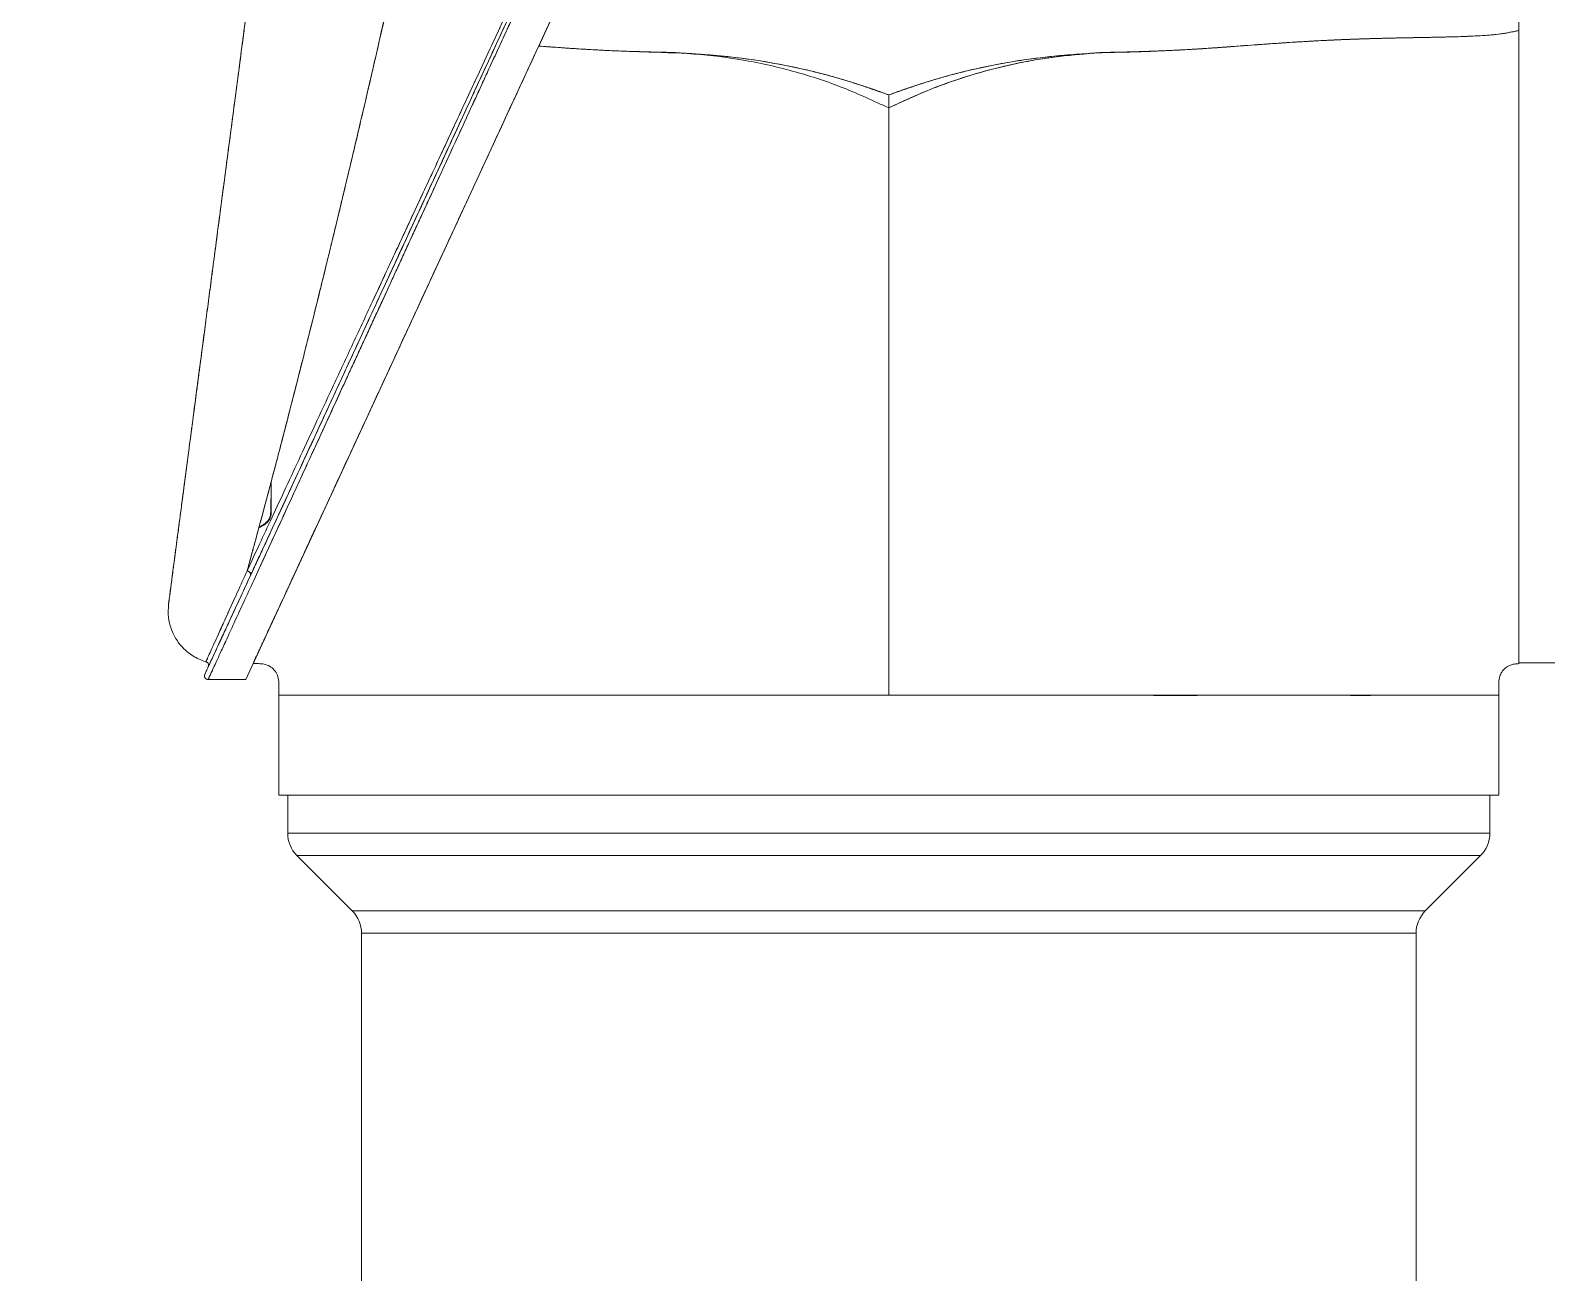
# Model space of a CAD drawing. Header units: millimetres. Extents: x 54 to 415, y 5 to 258.
# Drawn here: x 101.22 to 110.83, y 195.37 to 203.24 of the extents above; entities that cross this region are included whole.
import ezdxf

# ---------------------------------------------------------------- set-up
doc = ezdxf.new("R2010")
doc.units = ezdxf.units.MM
doc.linetypes.add('CENTERX2', pattern=[20.32, 12.7, -2.54, 2.54, -2.54])

msp = doc.modelspace()

# ---------------------------------------------------------------- linework, layer by layer
at = {"color": 7, "linetype": 'Continuous', "lineweight": 15}
for p, q in [((102.58543, 199.12573), (106.256, 207.05814)), ((104.4427, 203.13944), (106.21016, 206.95907)), ((110.65498, 199.23272), (110.65498, 206.95209)), ((104.12079, 203.0924), (104.05624, 202.95375)), ((104.05624, 202.95375), (104.12077, 203.09239)), ((104.4427, 203.13944), (104.44262, 203.13927)), ((104.44262, 203.13927), (104.4427, 203.13944)), ((107.92704, 203.0924), (107.9241, 203.09179)), ((102.74657, 200.37579), (102.74696, 200.31824)), ((102.74696, 200.31825), (102.74669, 200.37814)), ((102.74696, 200.17619), (102.74696, 200.31825)), ((102.74696, 200.31824), (102.74696, 200.17619)), ((110.65498, 199.2324), (111.00831, 199.2324)), ((102.34736, 199.12573), (102.58543, 199.12573)), ((102.79498, 199.0266), (102.79498, 198.3924)), ((102.79498, 199.02573), (102.80836, 199.02573)), ((102.80836, 199.02573), (102.79498, 199.02573)), ((102.80836, 199.02573), (102.80871, 199.02573)), ((102.80871, 199.02573), (102.80836, 199.02573)), ((102.80871, 199.02573), (102.83936, 199.02573)), ((102.83936, 199.02573), (102.80871, 199.02573)), ((102.85372, 199.02603), (102.83936, 199.02573)), ((102.83936, 199.02573), (102.85372, 199.02573)), ((102.91677, 199.02573), (102.85372, 199.02603)), ((102.85372, 199.02573), (102.91677, 199.02573)), ((102.91751, 199.02573), (102.91677, 199.02573)), ((102.91677, 199.02573), (102.93026, 199.02565)), ((102.93026, 199.02565), (102.91751, 199.02573)), ((103.15066, 199.02573), (103.31301, 199.02573)), ((103.15616, 199.02573), (103.15066, 199.02573)), ((103.31301, 199.02573), (103.15616, 199.02573)), ((103.31301, 199.02573), (103.34855, 199.02573)), ((103.34855, 199.02573), (103.31301, 199.02573)), ((103.34855, 199.02573), (103.50327, 199.02573)), ((103.50327, 199.02573), (103.34855, 199.02573)), ((103.91644, 199.02573), (104.05701, 199.02573)), ((104.05701, 199.02573), (103.91644, 199.02573)), ((104.05701, 199.02573), (104.1762, 199.02573)), ((104.1762, 199.02573), (104.05701, 199.02573)), ((104.1762, 199.02573), (104.36407, 199.02573)), ((104.36407, 199.02573), (104.1762, 199.02573)), ((104.36407, 199.02573), (104.45667, 199.02573)), ((104.45667, 199.02573), (104.36407, 199.02573)), ((104.66869, 199.02573), (104.45667, 199.02573)), ((105.01333, 199.02573), (104.66869, 199.02573)), ((105.01333, 199.02573), (105.33917, 199.02573)), ((105.01498, 199.02573), (105.01333, 199.02573)), ((105.33917, 199.02573), (105.01498, 199.02573)), ((105.33917, 199.02573), (105.35176, 199.02573)), ((105.35176, 199.02573), (105.33917, 199.02573)), ((105.35176, 199.02573), (105.67381, 199.02573)), ((105.67381, 199.02573), (105.35176, 199.02573)), ((105.67381, 199.02573), (105.67602, 199.02573)), ((105.67602, 199.02573), (105.67381, 199.02573)), ((105.67602, 199.02573), (105.72928, 199.02573)), ((105.72928, 199.02573), (105.67602, 199.02573)), ((105.72928, 199.02573), (106.08711, 199.02573)), ((106.08711, 199.02573), (105.72928, 199.02573)), ((106.08711, 199.02573), (106.30903, 199.02573)), ((106.30903, 199.02573), (106.08711, 199.02573)), ((106.30903, 199.02573), (106.31235, 199.02573)), ((106.31235, 199.02573), (106.30903, 199.02573)), ((106.31235, 199.02573), (106.47911, 199.02573)), ((106.47911, 199.02573), (106.31235, 199.02573)), ((106.47911, 199.02573), (106.66164, 199.02573)), ((106.66164, 199.02573), (106.47911, 199.02573)), ((106.84418, 199.02573), (106.66164, 199.02573)), ((106.66164, 199.02573), (106.84418, 199.02573)), ((107.01094, 199.02573), (106.84418, 199.02573)), ((106.84418, 199.02573), (107.01094, 199.02573)), ((107.01425, 199.02573), (107.01094, 199.02573)), ((107.01094, 199.02573), (107.01425, 199.02573)), ((107.23617, 199.02573), (107.01425, 199.02573)), ((107.01425, 199.02573), (107.23617, 199.02573)), ((107.59401, 199.02573), (107.23617, 199.02573)), ((107.23617, 199.02573), (107.59401, 199.02573)), ((107.64727, 199.02573), (107.59401, 199.02573)), ((107.59401, 199.02573), (107.64727, 199.02573)), ((107.64947, 199.02573), (107.64727, 199.02573)), ((107.64727, 199.02573), (107.64947, 199.02573)), ((107.97153, 199.02573), (107.64947, 199.02573)), ((107.64947, 199.02573), (107.97153, 199.02573)), ((107.98412, 199.02573), (107.97153, 199.02573)), ((107.97153, 199.02573), (107.98412, 199.02573)), ((108.30831, 199.02573), (107.98412, 199.02573)), ((107.98412, 199.02573), (108.30996, 199.02573)), ((108.30996, 199.02573), (108.30831, 199.02573)), ((108.95922, 199.02573), (108.86662, 199.02627)), ((108.86662, 199.02573), (108.95922, 199.02573)), ((109.14709, 199.02573), (108.95922, 199.02573)), ((108.95922, 199.02573), (109.14709, 199.02573)), ((109.26627, 199.02573), (109.14709, 199.02573)), ((109.14709, 199.02573), (109.26627, 199.02573)), ((109.40685, 199.02573), (109.26627, 199.02573)), ((109.26627, 199.02573), (109.40685, 199.02573)), ((109.52154, 199.02573), (109.40685, 199.02573)), ((109.82002, 199.02573), (109.97474, 199.02573)), ((109.97507, 199.02573), (109.97474, 199.02573)), ((109.97474, 199.02573), (110.01028, 199.02573)), ((110.01028, 199.02573), (109.97507, 199.02573)), ((110.16713, 199.02573), (110.01028, 199.02573)), ((110.01028, 199.02573), (110.17263, 199.02573)), ((110.17263, 199.02573), (110.16713, 199.02573)), ((110.40577, 199.02573), (110.39303, 199.02565)), ((110.39303, 199.02565), (110.40652, 199.02573)), ((110.40652, 199.02573), (110.40577, 199.02573)), ((110.40652, 199.02573), (110.46957, 199.02573)), ((110.48393, 199.02573), (110.46957, 199.02603)), ((110.46957, 199.02573), (110.48393, 199.02573)), ((110.51457, 199.02573), (110.48393, 199.02573)), ((110.48393, 199.02573), (110.51457, 199.02573)), ((110.51493, 199.02573), (110.51457, 199.02573)), ((110.51457, 199.02573), (110.51493, 199.02573)), ((110.52831, 199.02573), (110.51493, 199.02573)), ((110.51493, 199.02573), (110.52831, 199.02573)), ((110.52831, 198.3924), (110.52831, 199.0266)), ((102.79529, 198.3924), (110.528, 198.3924)), ((102.85164, 198.3924), (102.85164, 198.15191)), ((102.85164, 198.3924), (110.47164, 198.3924)), ((110.47164, 198.15191), (110.47164, 198.3924)), ((102.85164, 198.15191), (110.47164, 198.15191)), ((102.91022, 198.01049), (103.26107, 197.65965)), ((110.41307, 198.01049), (102.91211, 198.01049)), ((110.06222, 197.65965), (110.41307, 198.01049)), ((110.06222, 197.65965), (103.26292, 197.65965)), ((103.31964, 197.51822), (103.31964, 180.33324)), ((103.31964, 197.51822), (110.00364, 197.51822)), ((110.00364, 180.33324), (110.00364, 197.51822))]:
    msp.add_line(p, q, dxfattribs=at)
at = {"color": 7, "linetype": 'Continuous', "lineweight": 15, "flags": 128}
msp.add_lwpolyline([(106.66164, 200.79835), (106.66164, 200.58626), (106.66163, 200.34611), (106.66164, 200.11158), (106.66164, 200.07925), (106.66164, 200.04656), (106.66164, 200.01349), (106.66164, 199.98005), (106.66164, 199.94623), (106.66164, 199.91204), (106.66166, 199.70534), (106.66168, 199.52603), (106.66169, 199.37413), (106.66169, 199.24964), (106.66168, 199.15255), (106.66166, 199.08287), (106.66165, 199.0406), (106.66165, 199.02974), (106.66164, 199.02688), (106.66164, 199.02609), (106.66164, 199.02586), (106.66164, 199.02573)], dxfattribs=at)
at = {"color": 7, "linetype": 'CENTERX2', "lineweight": 0}
msp.add_circle((115.70831, 174.75907), 62.01667, dxfattribs=at)
at = {"color": 7, "linetype": 'Continuous', "lineweight": 15}
msp.add_circle((115.70831, 174.75907), 56.66667, dxfattribs=at)
for centre, radius, start, end in [((102.74696, 200.30875), 0.13257, 268.618017, 270.00006), ((102.34751, 199.14907), 0.02333, 155.168571, 270), ((103.05164, 198.15191), 0.2, 180, 225), ((110.27164, 198.15191), 0.2, 315, 0), ((103.11964, 197.51822), 0.2, 0, 45), ((110.20364, 197.51822), 0.2, 135, 180)]:
    msp.add_arc(centre, radius, start, end, dxfattribs=at)
for points, knots in [([(105.97574, 207.04553), (105.97498, 207.0439), (105.97347, 207.04064), (105.96131, 207.01434), (105.94195, 206.97252), (105.91476, 206.91375), (105.88005, 206.83875), (105.83793, 206.74773), (105.78858, 206.64108), (105.73222, 206.51928), (105.6691, 206.38287), (105.59947, 206.23238), (105.52364, 206.06851), (105.43645, 205.88008), (105.33689, 205.66494), (105.22427, 205.42155), (105.10501, 205.16381), (104.9799, 204.89345), (104.8497, 204.61208), (104.71519, 204.32139), (104.57723, 204.02323), (104.4366, 203.71934), (104.29426, 203.41172), (104.15103, 203.10219), (104.0078, 202.79266), (103.86545, 202.48503), (103.72483, 202.18114), (103.58687, 201.88299), (103.45236, 201.59231), (103.32216, 201.31093), (103.19705, 201.04056), (103.07779, 200.78283), (102.96517, 200.53945), (102.86562, 200.3243), (102.77842, 200.13587), (102.7026, 199.972), (102.63297, 199.82152), (102.56984, 199.68511), (102.51349, 199.56332), (102.46413, 199.45666), (102.42202, 199.36565), (102.38731, 199.29065), (102.36012, 199.23188), (102.34076, 199.19005), (102.3286, 199.16376), (102.32709, 199.1605), (102.32633, 199.15887)], [0, 0, 0, 0, 0.0198086, 0.0396563, 0.0595169, 0.0794327, 0.0994376, 0.1195034, 0.1396681, 0.1599611, 0.1803482, 0.2008618, 0.2215253, 0.2422969, 0.2673997, 0.2927058, 0.3181682, 0.3438171, 0.3695967, 0.3955079, 0.4215444, 0.4476415, 0.473816, 0.5, 0.5261858, 0.5523612, 0.5784583, 0.6044939, 0.6304033, 0.6561847, 0.6818344, 0.7072968, 0.7326021, 0.7577031, 0.7784771, 0.7991405, 0.8196518, 0.8400412, 0.8603342, 0.8804966, 0.9005647, 0.9205697, 0.9404831, 0.9603461, 0.9801926, 1, 1, 1, 1]), ([(102.32633, 199.15887), (102.32709, 199.1605), (102.3286, 199.16376), (102.34077, 199.19005), (102.36012, 199.23188), (102.38732, 199.29065), (102.42202, 199.36565), (102.46414, 199.45667), (102.51349, 199.56332), (102.56985, 199.68512), (102.63297, 199.82153), (102.7026, 199.97202), (102.77843, 200.13588), (102.86562, 200.32431), (102.96518, 200.53946), (103.0778, 200.78285), (103.19706, 201.04059), (103.32217, 201.31095), (103.45237, 201.59232), (103.58688, 201.88301), (103.72485, 202.18117), (103.86547, 202.48506), (104.00781, 202.79268), (104.15104, 203.10221), (104.29427, 203.41174), (104.43662, 203.71937), (104.57724, 204.02326), (104.7152, 204.32141), (104.84971, 204.61209), (104.97991, 204.89347), (105.10502, 205.16384), (105.22428, 205.42157), (105.3369, 205.66495), (105.43645, 205.8801), (105.52365, 206.06853), (105.59947, 206.23239), (105.66911, 206.38288), (105.73223, 206.51929), (105.78859, 206.64108), (105.83794, 206.74774), (105.88005, 206.83875), (105.91476, 206.91375), (105.94195, 206.97252), (105.96131, 207.01435), (105.97347, 207.04064), (105.97498, 207.0439), (105.97574, 207.04553)], [0, 0, 0, 0, 0.0198086, 0.0396563, 0.0595169, 0.0794327, 0.0994376, 0.1195034, 0.1396681, 0.1599611, 0.1803482, 0.2008618, 0.2215253, 0.2422969, 0.2673997, 0.2927058, 0.3181682, 0.3438171, 0.3695967, 0.3955079, 0.4215444, 0.4476415, 0.473816, 0.5, 0.5261858, 0.5523612, 0.5784583, 0.6044939, 0.6304033, 0.6561847, 0.6818344, 0.7072968, 0.7326021, 0.7577031, 0.7784771, 0.7991405, 0.8196518, 0.8400412, 0.8603342, 0.8804966, 0.9005647, 0.9205697, 0.9404831, 0.9603461, 0.9801926, 1, 1, 1, 1]), ([(104.17221, 203.0924), (104.18937, 203.12969), (104.22138, 203.19929), (104.26592, 203.29614), (104.30364, 203.37813), (104.34183, 203.46113), (104.38626, 203.55772), (104.43767, 203.66948), (104.49347, 203.79077), (104.54598, 203.90492), (104.59612, 204.01398), (104.64111, 204.11181), (104.6846, 204.20635), (104.72658, 204.29761), (104.76706, 204.38558), (104.80604, 204.47028), (104.86566, 204.59985), (104.94414, 204.77052), (105.03913, 204.97705), (105.12989, 205.17427), (105.21838, 205.36663), (105.3045, 205.55391), (105.38643, 205.73198), (105.46863, 205.91063), (105.54995, 206.08745), (105.62905, 206.2594), (105.70066, 206.41503), (105.76472, 206.55433), (105.82124, 206.67719), (105.86567, 206.77376), (105.90015, 206.84873), (105.9267, 206.90646), (105.94901, 206.95495), (105.96876, 206.99787), (105.9844, 207.03187), (105.99495, 207.05482), (105.99626, 207.05765), (105.99691, 207.05907)], [0, 0, 0, 0, 0.0188079, 0.0350982, 0.0488707, 0.0602276, 0.0770744, 0.0977925, 0.116988, 0.1389016, 0.1562483, 0.1731198, 0.1895164, 0.2054379, 0.2208847, 0.2358567, 0.2503541, 0.2900794, 0.3282382, 0.3648346, 0.4023529, 0.441114, 0.4787513, 0.5152736, 0.5597545, 0.603133, 0.6454312, 0.6878602, 0.729559, 0.7705564, 0.8005074, 0.8302289, 0.859734, 0.8890359, 0.9261406, 0.963119, 1, 1, 1, 1]), ([(105.99691, 207.05907), (105.99655, 207.05827), (105.99581, 207.05668), (105.98988, 207.04379), (105.98041, 207.0232), (105.96527, 206.99028), (105.94254, 206.94089), (105.90994, 206.87002), (105.86959, 206.78227), (105.82124, 206.67719), (105.76472, 206.55433), (105.70606, 206.42679), (105.64736, 206.2992), (105.59036, 206.1753), (105.52877, 206.04141), (105.46626, 205.90549), (105.4034, 205.76887), (105.34072, 205.63263), (105.27435, 205.48834), (105.20581, 205.33932), (105.14637, 205.21009), (105.09734, 205.10353), (105.05809, 205.01823), (105.01763, 204.93029), (104.97596, 204.8397), (104.93308, 204.74646), (104.88899, 204.65059), (104.84051, 204.54519), (104.78689, 204.42866), (104.72739, 204.29936), (104.66457, 204.16281), (104.59843, 204.019), (104.53244, 203.87549), (104.47245, 203.74508), (104.41852, 203.62785), (104.37008, 203.52255), (104.3241, 203.42259), (104.27859, 203.32369), (104.22856, 203.21492), (104.19204, 203.13552), (104.17221, 203.0924)], [0, 0, 0, 0, 0.0276536, 0.0553584, 0.0831266, 0.1109703, 0.150078, 0.1895562, 0.2294361, 0.270431, 0.3121287, 0.3545579, 0.3861821, 0.4184114, 0.4512556, 0.4847237, 0.5132626, 0.5424863, 0.5723993, 0.6030057, 0.6323053, 0.6481609, 0.6643189, 0.6807795, 0.6975432, 0.7146103, 0.731981, 0.7496558, 0.7713507, 0.7940927, 0.8178821, 0.8427192, 0.8686045, 0.891674, 0.9093658, 0.9282732, 0.9451023, 0.9599585, 0.9782578, 1, 1, 1, 1]), ([(102.6156, 199.784), (102.6292, 199.81338), (102.65643, 199.87223), (102.7005, 199.96746), (102.74831, 200.0708), (102.80028, 200.18311), (102.85651, 200.30463), (102.91709, 200.43553), (102.9821, 200.57604), (103.05168, 200.7264), (103.12575, 200.88647), (103.20432, 201.05627), (103.28742, 201.23586), (103.38087, 201.4378), (103.48512, 201.66309), (103.60146, 201.91451), (103.72227, 202.1756), (103.8472, 202.44558), (103.97606, 202.72406), (104.10727, 203.00762), (104.24058, 203.29572), (104.37408, 203.58421), (104.50712, 203.87174), (104.63844, 204.15551), (104.76698, 204.4333), (104.89166, 204.70275), (105.01142, 204.96155), (105.12577, 205.20869), (105.2274, 205.42831), (105.31733, 205.62265), (105.39634, 205.79342), (105.46974, 205.95202), (105.53753, 206.09853), (105.59971, 206.23291), (105.65607, 206.35471), (105.70678, 206.4643), (105.75198, 206.56198), (105.79168, 206.64777), (105.82615, 206.72225), (105.85563, 206.78596), (105.8818, 206.84253), (105.90408, 206.89069), (105.92158, 206.9285), (105.93349, 206.95423), (105.94068, 206.96977), (105.94155, 206.97166), (105.94199, 206.9726)], [0, 0, 0, 0, 0.01578204, 0.03161458, 0.047527, 0.06494125, 0.08241982, 0.0999994, 0.11912876, 0.13832882, 0.15764442, 0.17849225, 0.19940737, 0.2204433, 0.24739207, 0.27442996, 0.30230123, 0.33087284, 0.35954744, 0.38923904, 0.41890579, 0.44888288, 0.47899494, 0.50907835, 0.53904239, 0.56884091, 0.59829983, 0.6272614, 0.65608922, 0.67916429, 0.70207557, 0.7249023, 0.74650169, 0.76795481, 0.78933357, 0.80931569, 0.82918297, 0.84899788, 0.86734507, 0.8856135, 0.9038552, 0.92397888, 0.94404941, 0.96328079, 0.98163719, 1, 1, 1, 1]), ([(105.94199, 206.9726), (105.94169, 206.97195), (105.94108, 206.97064), (105.93616, 206.96001), (105.92808, 206.94254), (105.91624, 206.91695), (105.90036, 206.88264), (105.88026, 206.8392), (105.85564, 206.78599), (105.82616, 206.72228), (105.7917, 206.6478), (105.75201, 206.56203), (105.7068, 206.46434), (105.65255, 206.3471), (105.58795, 206.20749), (105.51101, 206.04121), (105.42627, 205.85808), (105.33371, 205.65806), (105.23321, 205.44087), (105.12582, 205.20878), (105.01147, 204.96167), (104.89172, 204.70289), (104.76703, 204.43342), (104.6385, 204.15565), (104.50718, 203.87186), (104.37415, 203.58437), (104.24066, 203.29588), (104.10734, 203.00777), (103.98323, 202.73957), (103.86844, 202.49148), (103.76316, 202.26397), (103.66089, 202.04294), (103.56186, 201.82895), (103.46634, 201.62251), (103.37484, 201.42478), (103.28749, 201.23601), (103.2044, 201.05643), (103.12582, 200.88661), (103.05174, 200.72654), (102.98217, 200.57618), (102.91308, 200.42686), (102.84497, 200.27968), (102.77937, 200.13791), (102.71951, 200.00856), (102.66484, 199.8904), (102.63201, 199.81946), (102.61563, 199.78406)], [0, 0, 0, 0, 0.0152992, 0.0305932, 0.0459147, 0.0626307, 0.0793616, 0.0961494, 0.1143796, 0.1326481, 0.1510068, 0.1708102, 0.1906775, 0.2106712, 0.2363182, 0.2621097, 0.2887796, 0.3162284, 0.343907, 0.3727222, 0.4016878, 0.4311464, 0.4609406, 0.4909172, 0.5209876, 0.5511039, 0.581081, 0.6107434, 0.6404476, 0.6643431, 0.6881647, 0.7119829, 0.7345874, 0.757092, 0.779559, 0.8005831, 0.8214983, 0.842358, 0.861662, 0.8808622, 0.9000034, 0.9210724, 0.9420232, 0.9620285, 0.9810507, 1, 1, 1, 1]), ([(103.41416, 203.0924), (103.43765, 203.19527), (103.48327, 203.39511), (103.5482, 203.68451), (103.60797, 203.95345), (103.66249, 204.20127), (103.70209, 204.38325), (103.72887, 204.50745), (103.74474, 204.58132), (103.76033, 204.65416), (103.77565, 204.72594), (103.7907, 204.79665), (103.81206, 204.89735), (103.83921, 205.02592), (103.8768, 205.20501), (103.91734, 205.3995), (103.95972, 205.60437), (103.99608, 205.78154), (104.02722, 205.93437), (104.05395, 206.06621), (104.07884, 206.18944), (104.10442, 206.31642), (104.12994, 206.44337), (104.15453, 206.56576), (104.17725, 206.67867), (104.1973, 206.77803), (104.21386, 206.85957), (104.22561, 206.91693), (104.23299, 206.95251), (104.23391, 206.95689), (104.23437, 206.95907)], [0, 0, 0, 0, 0.0515288, 0.1000962, 0.145703, 0.1883501, 0.2280386, 0.2413485, 0.2545798, 0.2677325, 0.2808066, 0.2938024, 0.3067197, 0.3368558, 0.366558, 0.4107317, 0.4539156, 0.4961137, 0.5291749, 0.562016, 0.5946394, 0.6270474, 0.6699233, 0.7124263, 0.7545622, 0.8046451, 0.8542191, 0.9032953, 0.9518849, 1, 1, 1, 1]), ([(104.23437, 206.95907), (104.23391, 206.95686), (104.23297, 206.95241), (104.22549, 206.91628), (104.21357, 206.85804), (104.19677, 206.77526), (104.17642, 206.6744), (104.15337, 206.5598), (104.12843, 206.4356), (104.10491, 206.31864), (104.08445, 206.21707), (104.06824, 206.13673), (104.0512, 206.05246), (104.03333, 205.96431), (104.01463, 205.87236), (103.98875, 205.74561), (103.95431, 205.57801), (103.90969, 205.36255), (103.87228, 205.18332), (103.84411, 205.04919), (103.82655, 204.96582), (103.80856, 204.88071), (103.79014, 204.79388), (103.77129, 204.70537), (103.75202, 204.61521), (103.72479, 204.48835), (103.68826, 204.31956), (103.64097, 204.10325), (103.58983, 203.87146), (103.53486, 203.62455), (103.47604, 203.36316), (103.43521, 203.18399), (103.41417, 203.09239), (103.41417, 203.09239)], [0, 0, 0, 0, 0.0484842, 0.09744657, 0.14689916, 0.19685367, 0.24732142, 0.28978151, 0.33261192, 0.37581869, 0.3975683, 0.41941422, 0.44135717, 0.46339784, 0.48553692, 0.50777483, 0.55178247, 0.59683371, 0.64293305, 0.658696, 0.67457849, 0.69058067, 0.70670269, 0.72294469, 0.7393068, 0.75578853, 0.79129023, 0.8288707, 0.86853098, 0.91027191, 0.95409423, 0.99999851, 1, 1, 1, 1]), ([(102.91244, 205.79977), (102.91217, 205.79768), (102.91162, 205.79353), (102.90711, 205.75926), (102.89988, 205.70437), (102.8902, 205.63082), (102.87873, 205.5437), (102.86592, 205.44634), (102.8512, 205.33459), (102.8346, 205.20845), (102.81803, 205.08259), (102.80219, 204.96231), (102.78762, 204.85162), (102.77224, 204.73483), (102.75557, 204.60819), (102.73776, 204.47288), (102.72032, 204.34048), (102.70618, 204.23305), (102.69544, 204.15144), (102.68682, 204.08595), (102.67812, 204.01987), (102.66934, 203.9532), (102.66071, 203.88769), (102.64527, 203.77038), (102.62859, 203.64369), (102.61006, 203.50297), (102.59705, 203.40413), (102.58351, 203.30127), (102.56982, 203.19731), (102.55964, 203.11997), (102.55304, 203.06981), (102.55006, 203.04719), (102.54708, 203.02454), (102.5441, 203.00188), (102.54111, 202.97919), (102.53812, 202.95648), (102.53475, 202.93091), (102.53101, 202.90246), (102.52688, 202.87113), (102.52148, 202.83013), (102.50791, 202.72699), (102.48611, 202.56146), (102.46395, 202.39313), (102.44834, 202.27455), (102.4392, 202.20513), (102.43011, 202.13611), (102.42108, 202.06749), (102.4121, 201.99926), (102.39913, 201.90076), (102.38227, 201.77268), (102.36199, 201.61867), (102.34235, 201.46944), (102.32337, 201.32531), (102.30393, 201.17762), (102.28417, 201.02759), (102.26431, 200.87669), (102.24998, 200.76788), (102.24064, 200.6969), (102.2359, 200.66092), (102.23122, 200.62539), (102.22663, 200.59045), (102.22216, 200.55657), (102.21784, 200.52374), (102.21364, 200.49183), (102.20221, 200.40502), (102.18768, 200.29462), (102.17102, 200.16812), (102.15834, 200.0718), (102.14679, 199.98404), (102.13534, 199.89705), (102.12451, 199.81482), (102.11489, 199.74172), (102.10818, 199.69079), (102.10354, 199.65549), (102.10036, 199.63137), (102.09814, 199.61451), (102.0968, 199.60437), (102.09665, 199.60317), (102.09657, 199.60258)], [0, 0, 0, 0, 0.0270926, 0.0539161, 0.0806721, 0.1075636, 0.1306659, 0.1535975, 0.1764859, 0.1994588, 0.2226429, 0.2388903, 0.2550446, 0.2711481, 0.2876537, 0.3056419, 0.3229882, 0.3365398, 0.3441652, 0.3517699, 0.3593579, 0.3669333, 0.3745003, 0.3814662, 0.4061732, 0.4160841, 0.4269505, 0.4378543, 0.4488074, 0.4598219, 0.462186, 0.4645505, 0.4669155, 0.4692811, 0.4716474, 0.4740146, 0.4763827, 0.4796408, 0.4829013, 0.4861645, 0.4924327, 0.5150668, 0.5377274, 0.545039, 0.5523312, 0.5596076, 0.5668716, 0.574127, 0.5813772, 0.5984658, 0.615593, 0.6320627, 0.6485092, 0.6649739, 0.683917, 0.7027643, 0.7215802, 0.7264733, 0.7313679, 0.7362652, 0.7411665, 0.7460128, 0.7506665, 0.7553164, 0.7599637, 0.7891639, 0.8070567, 0.8248082, 0.8424743, 0.8601115, 0.8829941, 0.905394, 0.9272883, 0.9415584, 0.9568165, 0.9719012, 0.9859826, 1, 1, 1, 1]), ([(102.20901, 200.45669), (102.21706, 200.51782), (102.23319, 200.64034), (102.25971, 200.84179), (102.28767, 201.05417), (102.31313, 201.24755), (102.33538, 201.41653), (102.35432, 201.56041), (102.3745, 201.71368), (102.39597, 201.87672), (102.41834, 202.04666), (102.44178, 202.22474), (102.46632, 202.41109), (102.49175, 202.60425), (102.51709, 202.79673), (102.54226, 202.98796), (102.56902, 203.19119), (102.59726, 203.40569), (102.62664, 203.62885), (102.6553, 203.84659), (102.68602, 204.07993), (102.71815, 204.32394), (102.75076, 204.57168), (102.78082, 204.79995), (102.80813, 205.00739), (102.83249, 205.19249), (102.85375, 205.35397), (102.87179, 205.49094), (102.88662, 205.60362), (102.89618, 205.67622), (102.90209, 205.72108), (102.90562, 205.74794), (102.90856, 205.77026), (102.91077, 205.78701), (102.9122, 205.79789), (102.91236, 205.79914), (102.91244, 205.79977)], [0, 0, 0, 0, 0.0351147, 0.0703744, 0.1051618, 0.1400654, 0.1610714, 0.1819289, 0.20403, 0.2278727, 0.2517355, 0.2756919, 0.3020826, 0.3286806, 0.3549908, 0.380937, 0.4071498, 0.4388276, 0.4702647, 0.5016337, 0.5331082, 0.5742691, 0.6147602, 0.65466, 0.694537, 0.7340261, 0.7725045, 0.8108366, 0.8491301, 0.8872106, 0.9048248, 0.9224225, 0.9400369, 0.9600001, 0.979972, 1, 1, 1, 1]), ([(104.12077, 203.09239), (104.14102, 203.13597), (104.17843, 203.21649), (104.22991, 203.3272), (104.27216, 203.41796), (104.30901, 203.49704), (104.34222, 203.5683), (104.37376, 203.63594), (104.40179, 203.69605), (104.43366, 203.76447), (104.48893, 203.88327), (104.56609, 204.04906), (104.65639, 204.24299), (104.71344, 204.3655), (104.7409, 204.42447)], [0, 0, 0, 0, 0.0964499, 0.1782062, 0.2452684, 0.2978288, 0.3539792, 0.4039224, 0.448708, 0.4883361, 0.5571144, 0.7153787, 0.863006, 1, 1, 1, 1]), ([(104.7409, 204.42447), (104.72669, 204.39395), (104.69767, 204.33162), (104.65282, 204.23532), (104.60588, 204.13452), (104.55682, 204.02913), (104.50564, 203.91917), (104.45741, 203.81551), (104.4073, 203.70788), (104.35241, 203.59011), (104.28477, 203.44486), (104.2064, 203.27638), (104.15051, 203.15626), (104.12079, 203.0924)], [0, 0, 0, 0, 0.0710678, 0.1451063, 0.2221162, 0.3020981, 0.3850527, 0.4709803, 0.5354319, 0.626351, 0.7340857, 0.8586357, 1, 1, 1, 1]), ([(106.66164, 202.7475), (106.74728, 202.78753), (106.91892, 202.86776), (107.18832, 202.96042), (107.46311, 203.03148), (107.6916, 203.06979), (107.86895, 203.08652), (107.99532, 203.09856), (108.12458, 203.09987), (108.2525, 203.10375), (108.38001, 203.10818), (108.50545, 203.11409), (108.6397, 203.12197), (108.79032, 203.13251), (108.95205, 203.14455), (109.11966, 203.15693), (109.28134, 203.16749), (109.44312, 203.1763), (109.60152, 203.18301), (109.75116, 203.18764), (109.88758, 203.19084), (110.01567, 203.1932), (110.14164, 203.19554), (110.25309, 203.19804), (110.3468, 203.20147), (110.42546, 203.20552), (110.50467, 203.21193), (110.58198, 203.22081), (110.63162, 203.2333), (110.65498, 203.23918)], [0, 0, 0, 0, 0.0699422, 0.1401809, 0.210476, 0.2798395, 0.3113397, 0.3423322, 0.3737315, 0.4069564, 0.4370581, 0.4681574, 0.4999029, 0.5365872, 0.5799019, 0.619939, 0.6609727, 0.6998154, 0.7398535, 0.7783064, 0.8106195, 0.8408454, 0.873126, 0.9038691, 0.9233518, 0.9425251, 0.9621521, 0.9821897, 1, 1, 1, 1]), ([(110.65498, 203.23918), (110.61667, 203.23061), (110.54093, 203.21366), (110.422, 203.20537), (110.3031, 203.19959), (110.19985, 203.19694), (110.09945, 203.19488), (109.99947, 203.19306), (109.88898, 203.19094), (109.76618, 203.18809), (109.62607, 203.18406), (109.46286, 203.17739), (109.30167, 203.16891), (109.14788, 203.15888), (108.99363, 203.14789), (108.85035, 203.13716), (108.71288, 203.1272), (108.58775, 203.11894), (108.46739, 203.11248), (108.35666, 203.10769), (108.25795, 203.10427), (108.17891, 203.1021), (108.11926, 203.10068), (108.07981, 203.09979), (108.04111, 203.09906), (108.00204, 203.09819), (107.96279, 203.09516), (107.93623, 203.09327), (107.92405, 203.0924)], [0, 0, 0, 0, 0.042973, 0.08495207, 0.13039921, 0.1735442, 0.19815081, 0.24048301, 0.28315701, 0.31929562, 0.37513651, 0.43681687, 0.49835118, 0.55207835, 0.60576584, 0.66786856, 0.70957938, 0.75685959, 0.80533663, 0.8417075, 0.87836495, 0.91360227, 0.92838677, 0.94377909, 0.95685583, 0.97081612, 0.98661253, 1, 1, 1, 1]), ([(107.92704, 203.0924), (107.92713, 203.09241), (107.92733, 203.09245), (107.9278, 203.09251), (107.92895, 203.09263), (107.93306, 203.093), (107.94848, 203.0942), (107.9708, 203.09579), (107.99569, 203.0975), (108.044, 203.09986), (108.11934, 203.10027), (108.22246, 203.10331), (108.32499, 203.10647), (108.42667, 203.11063), (108.5276, 203.11562), (108.62699, 203.1215), (108.73143, 203.12851), (108.86432, 203.13821), (109.01376, 203.14938), (109.16423, 203.15998), (109.28521, 203.16776), (109.38851, 203.17349), (109.48375, 203.17813), (109.57694, 203.18203), (109.66745, 203.18522), (109.75867, 203.18784), (109.85622, 203.19021), (109.96874, 203.19252), (110.07885, 203.19451), (110.19243, 203.19674), (110.30336, 203.1996), (110.42226, 203.20539), (110.54105, 203.21368), (110.61672, 203.23061), (110.65498, 203.23918)], [0, 0, 0, 0, 0.0000973, 0.0002159, 0.0005223, 0.0013716, 0.0047433, 0.0174936, 0.0259323, 0.0321227, 0.0705616, 0.1085944, 0.1453383, 0.18313, 0.220268, 0.2562364, 0.2923887, 0.3351463, 0.4024584, 0.4568459, 0.5006827, 0.5355, 0.5703814, 0.6053265, 0.6378516, 0.6697744, 0.705471, 0.7449421, 0.7932785, 0.826328, 0.8696108, 0.9150297, 0.9570335, 1, 1, 1, 1]), ([(110.65498, 203.23918), (110.65498, 203.13251), (110.65498, 202.91845), (110.65498, 202.59558), (110.65498, 202.27243), (110.65498, 201.95556), (110.65498, 201.64869), (110.65498, 201.35342), (110.65498, 201.06734), (110.65498, 200.79656), (110.65498, 200.54316), (110.65498, 200.30883), (110.65498, 200.09183), (110.65498, 199.91155), (110.65498, 199.76424), (110.65498, 199.64255), (110.65498, 199.53319), (110.65498, 199.43633), (110.65498, 199.3587), (110.65498, 199.29941), (110.65498, 199.25775), (110.65498, 199.23209), (110.65498, 199.22373), (110.65498, 199.23036), (110.65498, 199.24871), (110.65498, 199.27885), (110.65498, 199.32057), (110.65498, 199.38271), (110.65498, 199.47288), (110.65498, 199.60074), (110.65498, 199.7554), (110.65498, 199.93408), (110.65498, 200.13405), (110.65498, 200.3542), (110.65498, 200.59694), (110.65498, 200.85721), (110.65498, 201.1314), (110.65498, 201.4174), (110.65498, 201.71846), (110.65498, 202.01066), (110.65498, 202.28346), (110.65498, 202.53238), (110.65498, 202.77258), (110.65498, 203.00854), (110.65498, 203.1623), (110.65498, 203.23918)], [0, 0, 0, 0, 0.0257234, 0.0516255, 0.0780908, 0.104751, 0.1305663, 0.1565625, 0.1828385, 0.2094978, 0.2352982, 0.2612786, 0.2875384, 0.3141798, 0.3340372, 0.3538947, 0.375242, 0.3965894, 0.4189756, 0.439143, 0.4593103, 0.4796543, 0.4999972, 0.5170946, 0.5342687, 0.5514432, 0.5687246, 0.5860061, 0.6119554, 0.6380841, 0.6647829, 0.6916799, 0.7175687, 0.7436389, 0.7702836, 0.7971269, 0.8229561, 0.8489664, 0.8752569, 0.9019318, 0.9231595, 0.9430319, 0.9629043, 0.9814522, 1, 1, 1, 1]), ([(102.34751, 199.12573), (102.34788, 199.12653), (102.34861, 199.12812), (102.35455, 199.14101), (102.36401, 199.1616), (102.37915, 199.19452), (102.40188, 199.24392), (102.43448, 199.31478), (102.47484, 199.40253), (102.52319, 199.50761), (102.5797, 199.63047), (102.63836, 199.75802), (102.69707, 199.8856), (102.75407, 200.0095), (102.81565, 200.1434), (102.87816, 200.27932), (102.94102, 200.41593), (103.0037, 200.55217), (103.07008, 200.69646), (103.13861, 200.84548), (103.19806, 200.97471), (103.24709, 201.08127), (103.28634, 201.16657), (103.32679, 201.25451), (103.36846, 201.3451), (103.41135, 201.43834), (103.45544, 201.53421), (103.50391, 201.63961), (103.55753, 201.75614), (103.61704, 201.88544), (103.67986, 202.02199), (103.74599, 202.1658), (103.81198, 202.30931), (103.87197, 202.43972), (103.92591, 202.55695), (103.97434, 202.66226), (104.02032, 202.76221), (104.06583, 202.86111), (104.11586, 202.96989), (104.15238, 203.04929), (104.17221, 203.0924)], [0, 0, 0, 0, 0.02765358, 0.0553584, 0.08312661, 0.11097027, 0.15007798, 0.18955621, 0.2294361, 0.27043105, 0.31212873, 0.35455795, 0.38618207, 0.41841142, 0.45125561, 0.48472373, 0.51326256, 0.5424863, 0.57239933, 0.60300575, 0.63230528, 0.64816093, 0.66431889, 0.68077954, 0.69754322, 0.71461028, 0.73198105, 0.74965582, 0.77135073, 0.79409267, 0.81788206, 0.84271922, 0.86860446, 0.89167404, 0.90936581, 0.92827315, 0.94510226, 0.95995849, 0.97825776, 1, 1, 1, 1]), ([(104.17221, 203.0924), (104.15506, 203.05511), (104.12305, 202.98551), (104.07851, 202.88866), (104.04078, 202.80667), (104.00259, 202.72367), (103.95817, 202.62708), (103.90676, 202.51532), (103.85096, 202.39404), (103.79845, 202.27988), (103.7483, 202.17082), (103.70331, 202.07299), (103.65983, 201.97845), (103.61784, 201.88719), (103.57736, 201.79922), (103.53838, 201.71453), (103.47877, 201.58495), (103.40029, 201.41428), (103.30529, 201.20776), (103.21453, 201.01053), (103.12605, 200.81817), (103.03992, 200.63089), (102.958, 200.45282), (102.8758, 200.27417), (102.79448, 200.09735), (102.71538, 199.9254), (102.64377, 199.76977), (102.57971, 199.63047), (102.52319, 199.50761), (102.47875, 199.41104), (102.44427, 199.33607), (102.41772, 199.27834), (102.39541, 199.22985), (102.37566, 199.18693), (102.36003, 199.15293), (102.34947, 199.12999), (102.34816, 199.12715), (102.34751, 199.12573)], [0, 0, 0, 0, 0.0188079, 0.0350982, 0.0488707, 0.0602276, 0.0770744, 0.0977925, 0.116988, 0.1389016, 0.1562483, 0.1731198, 0.1895164, 0.2054379, 0.2208847, 0.2358567, 0.2503541, 0.2900794, 0.3282382, 0.3648346, 0.4023529, 0.441114, 0.4787513, 0.5152736, 0.5597545, 0.603133, 0.6454312, 0.6878602, 0.729559, 0.7705564, 0.8005074, 0.8302289, 0.859734, 0.8890359, 0.9261406, 0.963119, 1, 1, 1, 1]), ([(104.44262, 203.13927), (104.38943, 203.02432), (104.28267, 202.7936), (104.12209, 202.44658), (103.96172, 202.10001), (103.80505, 201.76143), (103.65395, 201.43489), (103.50865, 201.12089), (103.36835, 200.81767), (103.23846, 200.53699), (103.12033, 200.28169), (103.0137, 200.05125), (102.91645, 199.84109), (102.83405, 199.66301), (102.7666, 199.51724), (102.71603, 199.40797), (102.67823, 199.32628), (102.65186, 199.26929), (102.63563, 199.23421), (102.63052, 199.22318), (102.6342, 199.23111), (102.64424, 199.25282), (102.66101, 199.28907), (102.68449, 199.33981), (102.71754, 199.41124), (102.76244, 199.50826), (102.8216, 199.63611), (102.89111, 199.78634), (102.96983, 199.95645), (103.05654, 200.14384), (103.15073, 200.34739), (103.2528, 200.56797), (103.3645, 200.80937), (103.4853, 201.07041), (103.61544, 201.35167), (103.75185, 201.64647), (103.88964, 201.94423), (104.02696, 202.24099), (104.16329, 202.53561), (104.30217, 202.83574), (104.39572, 203.03792), (104.44262, 203.13927)], [0, 0, 0, 0, 0.0295512, 0.0593071, 0.0897129, 0.1203456, 0.1498979, 0.1796666, 0.2101378, 0.2408616, 0.2691409, 0.2976401, 0.3268704, 0.3563716, 0.3822961, 0.4084335, 0.4309134, 0.4535465, 0.4766752, 0.4999793, 0.5181198, 0.5363168, 0.554641, 0.5729654, 0.5915318, 0.6155735, 0.6397886, 0.6645248, 0.6894303, 0.7137689, 0.7382533, 0.763178, 0.7882471, 0.8150408, 0.8420026, 0.869479, 0.8971277, 0.92251, 0.9480237, 0.973943, 1, 1, 1, 1]), ([(102.74657, 200.37579), (102.75979, 200.42619), (102.78714, 200.5305), (102.83197, 200.70248), (102.88125, 200.89352), (102.93521, 201.10528), (102.99377, 201.33811), (103.04124, 201.52913), (103.07606, 201.67019), (103.09712, 201.75588), (103.1197, 201.84817), (103.14205, 201.94005), (103.16497, 202.03469), (103.18939, 202.13599), (103.21795, 202.25515), (103.24789, 202.38088), (103.28047, 202.51856), (103.31274, 202.65583), (103.34462, 202.79225), (103.3719, 202.90952), (103.3946, 203.00744), (103.40814, 203.06625), (103.41416, 203.0924)], [0, 0, 0, 0, 0.0690145, 0.1428415, 0.2214853, 0.3049491, 0.3932358, 0.4863476, 0.5147433, 0.545248, 0.5778616, 0.6124482, 0.6416749, 0.6764442, 0.717223, 0.7640111, 0.8045484, 0.8566363, 0.9022257, 0.9413163, 0.9739078, 1, 1, 1, 1]), ([(103.41417, 203.09239), (103.4087, 203.06858), (103.39751, 203.01993), (103.3803, 202.94544), (103.36239, 202.86824), (103.34741, 202.80388), (103.33491, 202.75042), (103.32378, 202.70292), (103.30934, 202.64135), (103.29095, 202.56314), (103.26855, 202.46816), (103.24384, 202.36382), (103.21794, 202.25504), (103.19386, 202.15452), (103.17286, 202.06731), (103.15631, 201.99895), (103.14088, 201.93532), (103.11976, 201.8484), (103.09245, 201.73662), (103.05339, 201.57801), (103.00891, 201.39878), (102.95967, 201.20225), (102.91299, 201.01794), (102.86812, 200.84255), (102.82507, 200.67618), (102.78439, 200.52062), (102.75906, 200.42489), (102.74669, 200.37814)], [0, 0, 0, 0, 0.0237811, 0.048594, 0.0744387, 0.1010066, 0.1130522, 0.128054, 0.1486861, 0.1749485, 0.2068409, 0.2446703, 0.2808406, 0.3178567, 0.3479042, 0.370983, 0.3889283, 0.4143535, 0.4622202, 0.5073388, 0.5846375, 0.6583409, 0.7284499, 0.7984363, 0.8686918, 0.9358788, 1, 1, 1, 1]), ([(104.44262, 203.13927), (104.55193, 203.1312), (104.77061, 203.11504), (105.09926, 203.10213), (105.42792, 203.0943), (105.75299, 203.05383), (106.06892, 202.98083), (106.37366, 202.88115), (106.56604, 202.79187), (106.66164, 202.7475)], [0, 0, 0, 0, 0.1445659, 0.289214, 0.4338346, 0.5780215, 0.7203775, 0.8610338, 1, 1, 1, 1]), ([(106.66164, 202.7475), (106.56604, 202.79187), (106.37366, 202.88115), (106.06892, 202.98083), (105.75298, 203.05383), (105.42791, 203.0943), (105.09924, 203.10213), (104.7706, 203.11504), (104.55192, 203.1312), (104.44262, 203.13927)], [0, 0, 0, 0, 0.1389676, 0.2796254, 0.4219829, 0.5661713, 0.7107933, 0.8554422, 1, 1, 1, 1]), ([(105.39923, 203.0924), (105.3391, 203.09536), (105.21829, 203.10132), (105.03994, 203.10451), (104.88688, 203.1109), (104.76155, 203.11752), (104.66194, 203.12374), (104.55631, 203.13111), (104.4837, 203.13644), (104.4427, 203.13944)], [0, 0, 0, 0, 0.1885754, 0.3788384, 0.5586325, 0.6683669, 0.7719584, 0.8712285, 1, 1, 1, 1]), ([(104.4427, 203.13944), (104.48855, 203.13608), (104.56815, 203.13025), (104.68815, 203.12197), (104.80161, 203.11523), (104.9194, 203.10949), (105.03849, 203.10516), (105.15815, 203.10132), (105.27972, 203.10018), (105.35939, 203.095), (105.39923, 203.0924)], [0, 0, 0, 0, 0.14398011, 0.24997949, 0.37674076, 0.49997464, 0.6193423, 0.74997232, 0.87497696, 1, 1, 1, 1]), ([(106.66164, 202.82992), (106.5475, 202.86963), (106.3192, 202.94904), (105.9797, 203.02647), (105.74491, 203.06169), (105.61863, 203.0749), (105.58739, 203.07793), (105.55689, 203.08069), (105.52604, 203.08323), (105.49892, 203.08532), (105.47261, 203.08724), (105.44081, 203.08946), (105.41559, 203.09124), (105.39923, 203.0924)], [0, 0, 0, 0, 0.27999218, 0.56002509, 0.80561006, 0.82987498, 0.85433094, 0.8783493, 0.90085852, 0.92609977, 0.94140315, 0.96198926, 1, 1, 1, 1]), ([(105.39923, 203.0924), (105.47977, 203.08668), (105.6403, 203.07528), (105.87984, 203.04232), (106.06441, 203.00606), (106.19572, 202.97492), (106.27453, 202.95461), (106.35287, 202.9328), (106.43084, 202.90945), (106.50832, 202.88457), (106.58538, 202.85823), (106.63623, 202.83936), (106.66164, 202.82992)], [0, 0, 0, 0, 0.1870863, 0.3728947, 0.5599442, 0.6227778, 0.6856424, 0.7485619, 0.8112415, 0.8742776, 0.9371602, 1, 1, 1, 1]), ([(107.92405, 203.0924), (107.84351, 203.08668), (107.68298, 203.07528), (107.44345, 203.04232), (107.25888, 203.00606), (107.12757, 202.97492), (107.04876, 202.95461), (106.97042, 202.9328), (106.89244, 202.90945), (106.81497, 202.88457), (106.73791, 202.85823), (106.68706, 202.83936), (106.66164, 202.82992)], [0, 0, 0, 0, 0.1870863, 0.3728948, 0.5599444, 0.6227779, 0.6856426, 0.7485621, 0.8112417, 0.8742779, 0.9371605, 1, 1, 1, 1]), ([(106.66164, 202.82992), (106.77577, 202.86964), (107.00405, 202.94909), (107.2634, 203.00802), (107.42903, 203.03777), (107.49928, 203.0491), (107.56944, 203.05917), (107.63977, 203.068), (107.70984, 203.07558), (107.77988, 203.08194), (107.85115, 203.08747), (107.89928, 203.09032), (107.9241, 203.09179)], [0, 0, 0, 0, 0.2799737, 0.559988, 0.6150809, 0.6700463, 0.7249011, 0.7793636, 0.8343112, 0.8882519, 0.9423733, 1, 1, 1, 1]), ([(107.9241, 203.09179), (107.90586, 203.09003), (107.86556, 203.08613), (107.80444, 203.08073), (107.74141, 203.07368), (107.67985, 203.06568), (107.61888, 203.05652), (107.53101, 203.04154), (107.41626, 203.01817), (107.21633, 202.96781), (106.9604, 202.88583), (106.76129, 202.79364), (106.66164, 202.7475)], [0, 0, 0, 0, 0.0417614, 0.0922349, 0.1397998, 0.1862373, 0.2336678, 0.2802444, 0.389316, 0.5003563, 0.74995, 1, 1, 1, 1]), ([(104.05624, 202.95375), (104.0342, 202.90637), (103.99153, 202.81469), (103.92984, 202.68207), (103.87256, 202.55898), (103.81969, 202.44544), (103.77123, 202.34143), (103.72242, 202.23667), (103.65579, 202.09351), (103.5724, 201.91432), (103.47809, 201.71175), (103.41845, 201.58366), (103.38954, 201.52159)], [0, 0, 0, 0, 0.0967054, 0.1871616, 0.2713686, 0.3493263, 0.4210351, 0.4864948, 0.5669469, 0.7199063, 0.864255, 1, 1, 1, 1]), ([(103.38954, 201.52159), (103.40504, 201.55487), (103.43657, 201.6226), (103.48532, 201.72728), (103.53615, 201.83645), (103.58911, 201.95022), (103.64418, 202.06856), (103.69712, 202.18231), (103.75322, 202.3028), (103.81461, 202.43453), (103.88769, 202.59149), (103.96911, 202.7665), (104.0263, 202.8894), (104.05624, 202.95375)], [0, 0, 0, 0, 0.0729756, 0.1485121, 0.2266108, 0.307273, 0.3904995, 0.4762915, 0.5454709, 0.6413743, 0.749097, 0.868639, 1, 1, 1, 1]), ([(106.66164, 202.82992), (106.66164, 202.81636), (106.66164, 202.7889), (106.66164, 202.76141), (106.66164, 202.7475)], [0, 0, 0, 0, 0.4941797, 1, 1, 1, 1]), ([(106.66164, 202.7475), (106.66164, 202.76141), (106.66164, 202.7889), (106.66164, 202.81636), (106.66164, 202.82992)], [0, 0, 0, 0, 0.5058321, 1, 1, 1, 1]), ([(106.66164, 202.7475), (106.66166, 202.68511), (106.66168, 202.56252), (106.66166, 202.38023), (106.66164, 202.18018), (106.66164, 202.02967), (106.66165, 201.92827), (106.66165, 201.89661), (106.66165, 201.86529), (106.66165, 201.83432), (106.66162, 201.80367), (106.66173, 201.77727), (106.66135, 201.74433), (106.66156, 201.69557), (106.66165, 201.64063), (106.66168, 201.58885), (106.66168, 201.54807), (106.66168, 201.5033), (106.66167, 201.45456), (106.66166, 201.40185), (106.66165, 201.34515), (106.66164, 201.22999), (106.66164, 201.04729), (106.66164, 200.8848), (106.66164, 200.79835)], [0, 0, 0, 0, 0.09606708, 0.18875216, 0.28057921, 0.40396658, 0.42038931, 0.43663209, 0.45269764, 0.46858876, 0.48430836, 0.49985947, 0.50922145, 0.53501607, 0.57489272, 0.59377846, 0.61470328, 0.63766765, 0.66267205, 0.68971695, 0.71880278, 0.74992993, 0.86694775, 1, 1, 1, 1]), ([(106.66164, 199.02573), (106.66164, 199.11435), (106.66163, 199.29158), (106.66159, 199.55743), (106.66159, 199.82371), (106.6617, 200.09041), (106.6617, 200.35696), (106.66167, 200.62237), (106.66164, 200.90377), (106.66164, 201.19891), (106.66165, 201.50906), (106.66163, 201.81509), (106.6617, 202.12322), (106.66166, 202.4334), (106.66165, 202.64259), (106.66164, 202.7475)], [0, 0, 0, 0, 0.0714285, 0.142859, 0.2142856, 0.2860593, 0.3578335, 0.4291419, 0.499991, 0.5846526, 0.6670385, 0.7499864, 0.83133, 0.915408, 1, 1, 1, 1]), ([(103.38954, 201.52159), (103.34518, 201.42622), (103.25823, 201.23931), (103.13626, 200.97694), (103.02414, 200.73611), (102.92162, 200.51625), (102.85964, 200.38324), (102.82936, 200.31825)], [0, 0, 0, 0, 0.2173258, 0.425931, 0.6258695, 0.8172025, 1, 1, 1, 1]), ([(102.82936, 200.31824), (102.85964, 200.38324), (102.92162, 200.51625), (103.02414, 200.73611), (103.13626, 200.97694), (103.25823, 201.23931), (103.34518, 201.42622), (103.38954, 201.52159)], [0, 0, 0, 0, 0.1827975, 0.3741305, 0.574069, 0.7826742, 1, 1, 1, 1]), ([(102.09657, 199.60258), (102.09694, 199.60537), (102.09767, 199.61098), (102.10364, 199.65632), (102.11295, 199.72702), (102.12583, 199.82482), (102.14202, 199.94783), (102.16143, 200.09525), (102.1836, 200.26368), (102.20059, 200.39266), (102.20901, 200.45669)], [0, 0, 0, 0, 0.1254475, 0.25163, 0.3777453, 0.5032769, 0.6272929, 0.7520666, 0.8769261, 1, 1, 1, 1]), ([(102.82936, 200.31825), (102.80003, 200.25523), (102.74209, 200.13074), (102.66367, 199.96225), (102.61746, 199.86298), (102.59465, 199.81396)], [0, 0, 0, 0, 0.3416783, 0.6749484, 1, 1, 1, 1]), ([(102.59467, 199.81402), (102.61749, 199.86303), (102.66369, 199.96229), (102.7421, 200.13077), (102.80003, 200.25524), (102.82936, 200.31824)], [0, 0, 0, 0, 0.3250529, 0.6583229, 1, 1, 1, 1]), ([(102.66795, 200.08782), (102.66951, 200.0933), (102.67272, 200.10454), (102.67766, 200.12201), (102.68285, 200.1405), (102.68828, 200.16004), (102.69397, 200.18065), (102.69993, 200.20235), (102.70567, 200.22342), (102.71219, 200.24754), (102.72055, 200.27857), (102.73231, 200.3224), (102.74144, 200.35659), (102.74657, 200.3758)], [0, 0, 0, 0, 0.060674, 0.1245157, 0.1915256, 0.2617044, 0.335053, 0.4115719, 0.4912619, 0.5556729, 0.6619231, 0.8100267, 1, 1, 1, 1]), ([(102.74669, 200.37815), (102.73814, 200.34581), (102.72227, 200.28584), (102.70107, 200.20651), (102.68383, 200.14237), (102.67375, 200.10525), (102.66928, 200.0888)], [0, 0, 0, 0, 0.3196005, 0.5927776, 0.8195667, 1, 1, 1, 1]), ([(102.74696, 200.31825), (102.74634, 200.29299), (102.74515, 200.24461), (102.74421, 200.19834), (102.74376, 200.17622)], [0, 0, 0, 0, 0.52196177, 1, 1, 1, 1]), ([(102.74376, 200.17622), (102.74421, 200.19849), (102.74515, 200.24476), (102.74634, 200.29314), (102.74696, 200.31824)], [0, 0, 0, 0, 0.4810929, 1, 1, 1, 1]), ([(102.66795, 200.08782), (102.67472, 200.09211), (102.68732, 200.10009), (102.70647, 200.11207), (102.71873, 200.12306), (102.72682, 200.13229), (102.73159, 200.13886), (102.74017, 200.15293), (102.74215, 200.1658), (102.74376, 200.17622)], [0, 0, 0, 0, 0.17789325, 0.33123131, 0.49718383, 0.56727214, 0.6366698, 0.7057281, 1, 1, 1, 1]), ([(102.74696, 200.17619), (102.74584, 200.16712), (102.74362, 200.149), (102.72621, 200.12437), (102.70156, 200.1029), (102.67911, 200.09277), (102.66795, 200.08774)], [0, 0, 0, 0, 0.2508895, 0.501317, 0.7521105, 1, 1, 1, 1]), ([(102.74376, 200.17622), (102.74352, 200.17272), (102.74306, 200.1657), (102.74013, 200.15534), (102.73558, 200.14519), (102.72932, 200.13533), (102.72082, 200.12521), (102.70993, 200.11511), (102.6965, 200.10542), (102.68214, 200.09717), (102.67339, 200.09147), (102.66928, 200.0888)], [0, 0, 0, 0, 0.1003182, 0.2006214, 0.3020913, 0.4054095, 0.5095038, 0.6370153, 0.7642821, 0.8892728, 1, 1, 1, 1]), ([(102.66928, 200.08871), (102.67436, 200.09059), (102.68565, 200.09475), (102.70502, 200.10669), (102.7264, 200.12428), (102.7436, 200.14907), (102.74584, 200.16716), (102.74696, 200.17619)], [0, 0, 0, 0, 0.1078464, 0.2395789, 0.4934176, 0.74703, 1, 1, 1, 1]), ([(102.66928, 200.08871), (102.65566, 200.03778), (102.62964, 199.9405), (102.60594, 199.8548), (102.59465, 199.81396)], [0, 0, 0, 0, 0.52352786, 1, 1, 1, 1]), ([(102.59467, 199.81402), (102.60624, 199.85609), (102.61796, 199.89868), (102.63058, 199.94495), (102.63123, 199.94735), (102.63301, 199.95382), (102.63644, 199.96642), (102.64207, 199.98729), (102.6483, 200.01066), (102.65432, 200.03363), (102.65933, 200.05317), (102.66383, 200.07099), (102.66663, 200.08237), (102.66795, 200.08774)], [0, 0, 0, 0, 0.4924618, 0.4985281, 0.5072953, 0.5187634, 0.5693728, 0.64429, 0.7435148, 0.8173568, 0.8847183, 0.9455993, 1, 1, 1, 1]), ([(102.33387, 199.23902), (102.33467, 199.2408), (102.33627, 199.24435), (102.34922, 199.27303), (102.36978, 199.31856), (102.39871, 199.38255), (102.43556, 199.46397), (102.48045, 199.56297), (102.53271, 199.67805), (102.57396, 199.76869), (102.59467, 199.8142)], [0, 0, 0, 0, 0.1246932, 0.2493483, 0.374646, 0.5005355, 0.6253864, 0.7497547, 0.874378, 1, 1, 1, 1]), ([(102.59465, 199.81414), (102.57394, 199.76865), (102.53256, 199.67773), (102.48006, 199.56211), (102.43507, 199.46288), (102.39842, 199.38191), (102.36975, 199.3185), (102.34928, 199.27316), (102.3363, 199.24441), (102.33468, 199.24082), (102.33387, 199.23902)], [0, 0, 0, 0, 0.1255881, 0.251036, 0.3765561, 0.5010992, 0.6252493, 0.7496895, 0.8750498, 1, 1, 1, 1]), ([(102.61563, 199.78406), (102.5946, 199.73862), (102.55258, 199.6478), (102.49919, 199.53241), (102.4532, 199.43304), (102.41545, 199.35146), (102.38573, 199.28722), (102.36442, 199.24117), (102.3515, 199.21325), (102.3471, 199.20374), (102.35127, 199.21275), (102.36405, 199.24038), (102.38517, 199.28601), (102.41461, 199.34965), (102.45226, 199.431), (102.49842, 199.53077), (102.55211, 199.64679), (102.59443, 199.73824), (102.6156, 199.784)], [0, 0, 0, 0, 0.0624772, 0.1248734, 0.1868875, 0.2492442, 0.3118258, 0.374594, 0.436886, 0.4990272, 0.5616153, 0.6244268, 0.6867534, 0.7489651, 0.8117463, 0.8742418, 0.9370629, 1, 1, 1, 1]), ([(102.6156, 199.784), (102.6162, 199.78576), (102.61735, 199.78917), (102.61688, 199.79449), (102.6153, 199.79898), (102.61318, 199.80249), (102.61088, 199.80525), (102.60775, 199.80817), (102.60367, 199.81088), (102.59891, 199.81295), (102.59597, 199.81364), (102.59464, 199.81396)], [0, 0, 0, 0, 0.149615, 0.2887585, 0.4079663, 0.5014274, 0.5812587, 0.6566935, 0.7920158, 0.9060922, 1, 1, 1, 1]), ([(102.59467, 199.81402), (102.59599, 199.81371), (102.59892, 199.81301), (102.60367, 199.81096), (102.60876, 199.80759), (102.61308, 199.80302), (102.61594, 199.79784), (102.61718, 199.79282), (102.61711, 199.78811), (102.61611, 199.78537), (102.61563, 199.78406)], [0, 0, 0, 0, 0.093405, 0.2072848, 0.3428127, 0.4983102, 0.6335734, 0.76449, 0.8874194, 1, 1, 1, 1]), ([(102.09657, 199.6026), (102.09492, 199.57477), (102.09184, 199.5228), (102.10891, 199.4532), (102.13224, 199.40082), (102.16004, 199.35756), (102.19728, 199.31477), (102.25405, 199.27036), (102.30416, 199.24776), (102.33296, 199.23929), (102.33376, 199.23905)], [0, 0, 0, 0, 0.1763375, 0.3293058, 0.4499434, 0.5397327, 0.6553574, 0.8090758, 0.994684, 1, 1, 1, 1]), ([(102.33384, 199.23903), (102.33529, 199.23852), (102.33831, 199.23745), (102.34243, 199.23465), (102.34605, 199.23092), (102.34879, 199.22633), (102.35043, 199.22125), (102.35085, 199.21606), (102.35024, 199.21113), (102.34905, 199.20816), (102.34848, 199.20673)], [0, 0, 0, 0, 0.1149209, 0.2380946, 0.367464, 0.5001612, 0.6328338, 0.7621333, 0.8852023, 1, 1, 1, 1]), ([(102.63001, 199.22624), (102.64213, 199.22638), (102.66655, 199.22665), (102.70338, 199.22472), (102.73862, 199.21138), (102.76774, 199.18696), (102.78925, 199.15335), (102.79811, 199.09685), (102.79625, 199.05345), (102.79498, 199.0237)], [0, 0, 0, 0, 0.1151795, 0.2319976, 0.3478265, 0.4655948, 0.5875937, 0.7173318, 1, 1, 1, 1]), ([(110.52831, 199.0235), (110.52785, 199.0459), (110.52706, 199.08448), (110.52871, 199.1339), (110.54155, 199.16512), (110.55496, 199.1841), (110.56745, 199.19673), (110.58111, 199.20715), (110.59778, 199.21658), (110.62127, 199.22414), (110.64, 199.22555), (110.65057, 199.22603), (110.6511, 199.22605)], [0, 0, 0, 0, 0.2455409, 0.4229459, 0.5335841, 0.6087532, 0.6759214, 0.7268832, 0.7960334, 0.8842722, 0.9941713, 1, 1, 1, 1]), ([(102.34236, 199.12631), (102.34325, 199.12615), (102.34503, 199.12583), (102.34678, 199.12597), (102.34765, 199.12603)], [0, 0, 0, 0, 0.50020937, 1, 1, 1, 1]), ([(102.93082, 199.02564), (102.94111, 199.02561), (102.9635, 199.02554), (103.00363, 199.02564), (103.04977, 199.02586), (103.09892, 199.02591), (103.13369, 199.02579), (103.15066, 199.02573)], [0, 0, 0, 0, 0.1770713, 0.3849777, 0.6051147, 0.807277, 1, 1, 1, 1]), ([(103.02371, 199.02573), (103.00541, 199.02566), (102.97159, 199.02552), (102.94365, 199.02561), (102.93082, 199.02564)], [0, 0, 0, 0, 0.5409052, 1, 1, 1, 1]), ([(103.15066, 199.02573), (103.12893, 199.0258), (103.08321, 199.02594), (103.04419, 199.02581), (103.02371, 199.02573)], [0, 0, 0, 0, 0.4751807, 1, 1, 1, 1]), ([(108.86662, 199.02627), (108.83594, 199.02633), (108.76841, 199.02648), (108.65944, 199.02588), (108.54302, 199.02478), (108.42596, 199.02468), (108.34853, 199.02538), (108.30996, 199.02573)], [0, 0, 0, 0, 0.17310748, 0.38097011, 0.59911099, 0.8003155, 1, 1, 1, 1]), ([(109.82002, 199.02591), (109.78898, 199.02579), (109.72773, 199.02555), (109.62822, 199.02541), (109.55779, 199.02562), (109.52154, 199.02573)], [0, 0, 0, 0, 0.3325955, 0.6564097, 1, 1, 1, 1]), ([(109.97474, 199.02573), (109.95499, 199.0258), (109.91879, 199.02591), (109.86678, 199.02599), (109.8344, 199.02594), (109.82002, 199.02591)], [0, 0, 0, 0, 0.400213, 0.7335469, 1, 1, 1, 1]), ([(110.17263, 199.02573), (110.19386, 199.0258), (110.23762, 199.02594), (110.2973, 199.02576), (110.34988, 199.02552), (110.37922, 199.02561), (110.39247, 199.02564)], [0, 0, 0, 0, 0.2423626, 0.4995064, 0.7738623, 1, 1, 1, 1]), ([(110.29958, 199.02573), (110.2791, 199.02581), (110.24008, 199.02594), (110.19436, 199.0258), (110.17263, 199.02573)], [0, 0, 0, 0, 0.5248163, 1, 1, 1, 1]), ([(110.39247, 199.02564), (110.37964, 199.02561), (110.3517, 199.02552), (110.31788, 199.02566), (110.29958, 199.02573)], [0, 0, 0, 0, 0.45909477, 1, 1, 1, 1]), ([(110.46957, 199.02603), (110.46504, 199.02606), (110.45455, 199.02613), (110.43417, 199.026), (110.41637, 199.02583), (110.40652, 199.02573)], [0, 0, 0, 0, 0.2538279, 0.587162, 1, 1, 1, 1])]:
    msp.add_open_spline(points, degree=3, knots=knots, dxfattribs=at)
for points in [[(102.93026, 199.02565), (102.93035, 199.02565), (102.93054, 199.02564), (102.93072, 199.02564), (102.93082, 199.02564)], [(102.93082, 199.02564), (102.93072, 199.02564), (102.93054, 199.02564), (102.93035, 199.02565), (102.93026, 199.02565)], [(103.50327, 199.02573), (103.56701, 199.02573), (103.69448, 199.02573), (103.84245, 199.02573), (103.91644, 199.02573)], [(103.91644, 199.02573), (103.84245, 199.02573), (103.69448, 199.02573), (103.56701, 199.02573), (103.50327, 199.02573)], [(104.45667, 199.02573), (104.5461, 199.02573), (104.72497, 199.02573), (104.91721, 199.02573), (105.01333, 199.02573)], [(108.30996, 199.02573), (108.40608, 199.02573), (108.59832, 199.02573), (108.77719, 199.02573), (108.86662, 199.02573)], [(109.40685, 199.02573), (109.48083, 199.02573), (109.62881, 199.02573), (109.75628, 199.02573), (109.82002, 199.02573)], [(110.39303, 199.02565), (110.39294, 199.02565), (110.39275, 199.02564), (110.39256, 199.02564), (110.39247, 199.02564)], [(110.39247, 199.02564), (110.39256, 199.02564), (110.39275, 199.02564), (110.39294, 199.02565), (110.39303, 199.02565)]]:
    msp.add_open_spline(points, degree=3, dxfattribs=at)

doc.saveas('drawing.dxf')
